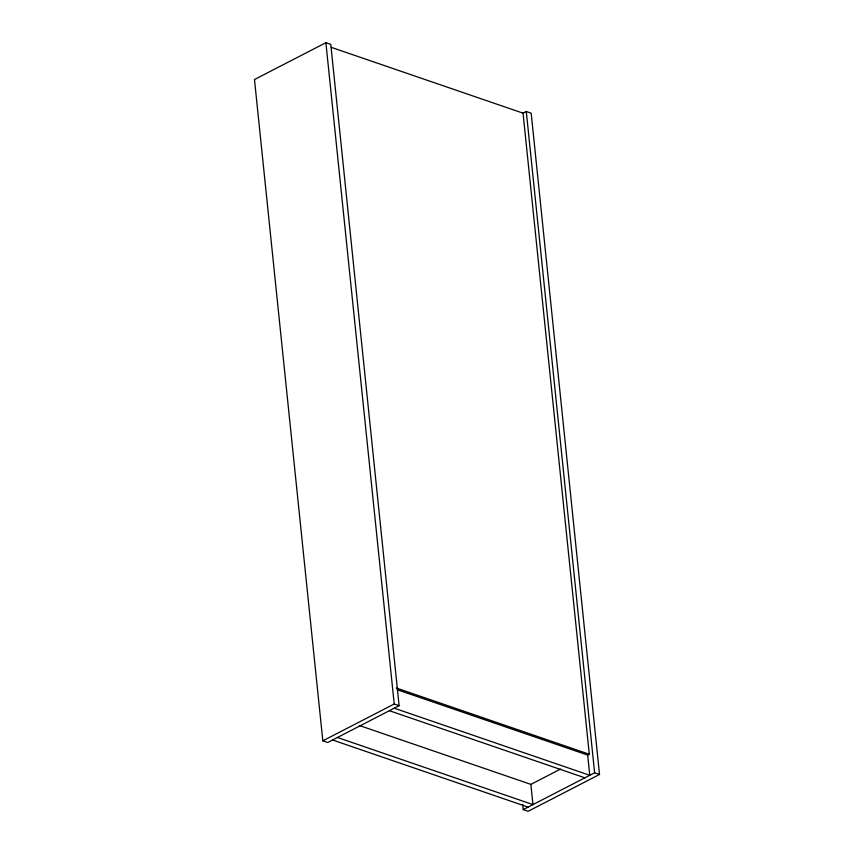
<?xml version="1.0" encoding="UTF-8"?>
<svg xmlns="http://www.w3.org/2000/svg" width="854" height="854" viewBox="0 0 854 854"><rect width="100%" height="100%" fill="white"/><g stroke="black" fill="none" stroke-linecap="round" stroke-linejoin="round"><path stroke-width="1.28" d="M325.886 42.7L254.481 79.529L322.823 740.824L327.712 742.51L399.106 705.682L330.776 44.376L325.886 42.7L394.217 704.006L399.106 705.682M522.776 113.304L526.288 111.49L531.177 113.176L599.519 774.471L528.114 811.3L523.224 809.624L522.68 804.319M322.823 740.824L394.217 704.006M531.028 784.303L560.523 769.08M397.195 689.701L587.669 755.085L589.292 754.253L523.043 113.166L331.309 47.354M523.224 809.624L594.63 772.795L599.519 774.471M396.299 688.004L589.292 754.253M394.238 708.19L589.762 775.304L587.669 755.085M389.371 710.699L584.894 777.823M359.32 725.494L530.878 784.378L532.96 804.596L337.447 737.482M332.58 739.991L528.092 807.115M526.288 111.49L594.63 772.795"/></g></svg>
